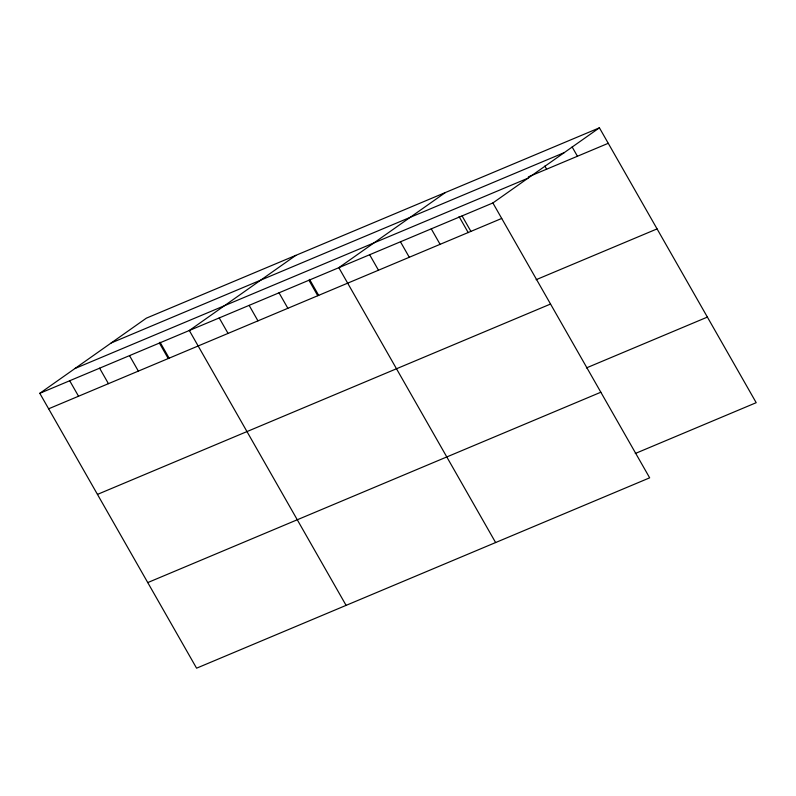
<?xml version="1.0" encoding="UTF-8"?>
<svg xmlns="http://www.w3.org/2000/svg" width="796" height="796" viewBox="0 0 796 796"><rect width="100%" height="100%" fill="white"/><g stroke="black" fill="none" stroke-linecap="round" stroke-linejoin="round"><path stroke-width="1.19" d="M39.8 393.314L492.883 202.96L649.665 477.829L196.582 668.182L39.8 393.314L146.335 318.171L599.418 127.818L756.2 402.686L635.248 453.511M295.853 255.357L189.319 330.499L346.101 605.368M445.372 192.542L338.837 267.675L495.619 542.554M492.883 202.96L599.418 127.818M111.181 342.967L564.264 152.613M528.375 176.861L608.253 143.3M74.953 368.518L528.037 178.165M48.636 408.796L501.719 218.442M536.116 279.714L657.068 228.9M97.46 494.396L550.543 304.042M586.423 367.911L707.375 317.097M147.757 582.582L600.841 392.229M572.135 146.952L577.438 156.245M544.862 166.095L546.633 169.19M462.078 215.905L470.904 231.387M459.083 216.582L468.237 232.631M431.263 228.85L440.098 244.332M400.458 241.795L409.283 257.277M369.642 254.73L378.478 270.222M309.564 279.396L318.718 295.445M308.928 280.242L317.763 295.724M279.028 292.809L287.863 308.291M249.128 305.365L257.954 320.858M219.218 317.932L228.054 333.415M160.046 342.22L169.2 358.27M159.409 343.056L168.245 358.548M129.509 355.623L138.345 371.105M99.609 368.18L108.435 383.672M69.7 380.747L78.535 396.229"/></g></svg>
